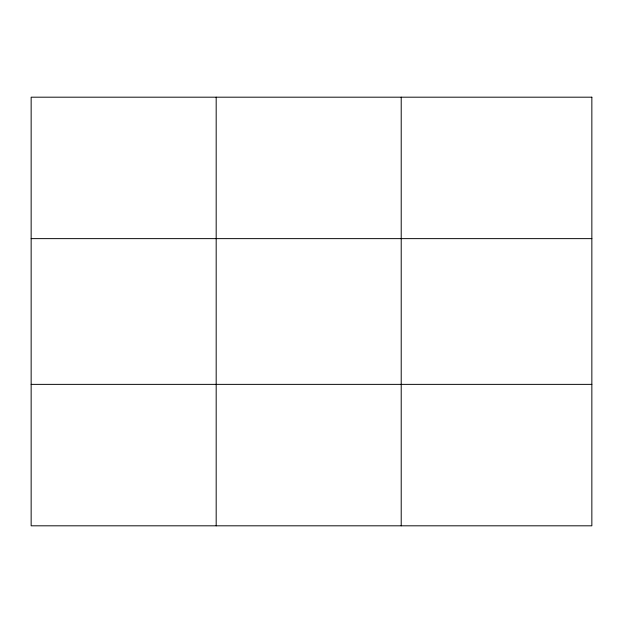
<?xml version="1.0" encoding="UTF-8"?>
<svg xmlns="http://www.w3.org/2000/svg" width="623" height="623" viewBox="0 0 623 623"><rect width="100%" height="100%" fill="white"/><g stroke="black" fill="none" stroke-linecap="round" stroke-linejoin="round"><path stroke-width="0.93" d="M216.181 97.188L216.181 525.812M401.212 97.188L401.212 525.812M31.15 238.632L591.85 238.632M31.15 384.368L591.85 384.368M591.85 97.188L591.85 525.812L31.15 525.812L31.15 97.188L591.85 97.188"/></g></svg>
